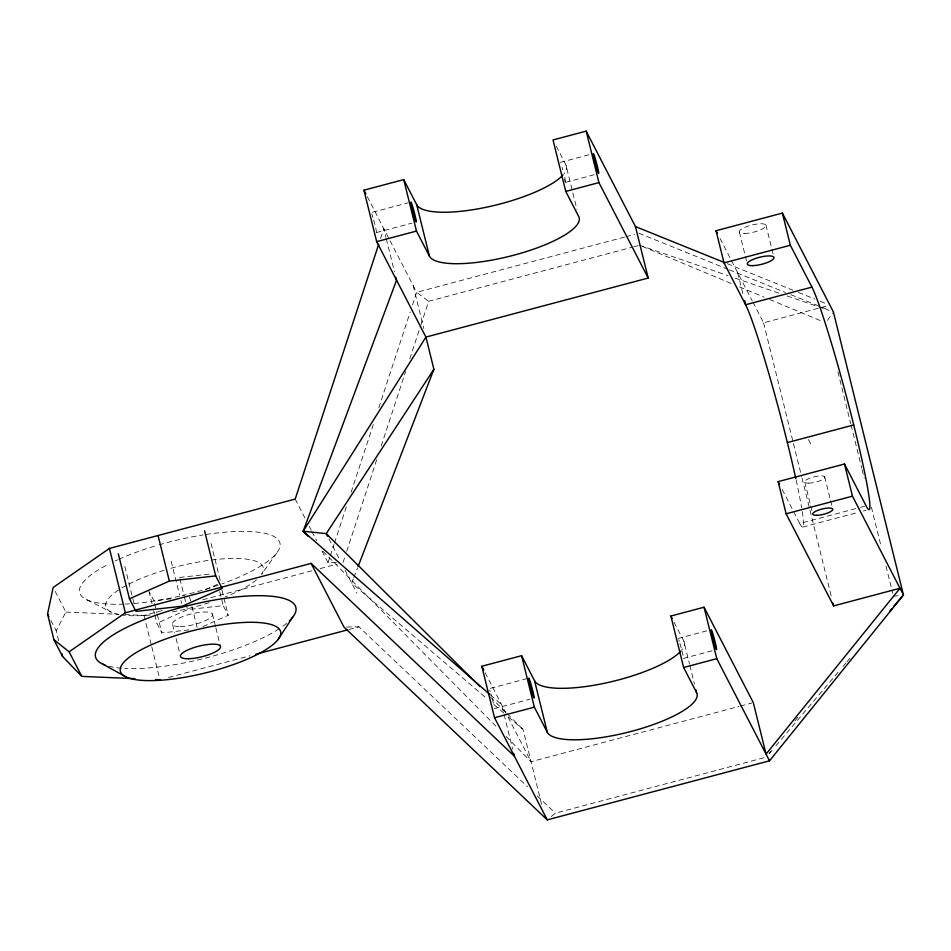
<?xml version="1.0" encoding="UTF-8"?>
<svg xmlns="http://www.w3.org/2000/svg" width="951" height="951" viewBox="0 0 951 951"><rect width="100%" height="100%" fill="white"/><g stroke="black" fill="none" stroke-linecap="round" stroke-linejoin="round"><path stroke-width="0.71" stroke-dasharray="4.75 3.57" d="M380.578 238.546L383.812 228.692L385.928 237.274M336.202 562.6L328.024 562.695L329.878 557.06M330.33 555.657L334.027 544.388M334.49 542.985L346.485 506.372M351.109 492.285L373.719 423.278M378.795 407.789L410.19 312.035M412.496 304.986L416.645 292.314L389.815 240.33M343.026 562.516L344.868 556.906M346.711 551.283L377.095 458.584M381.232 445.948L405.625 371.508M409.774 358.872L420.366 326.562M420.817 325.159L428.651 301.289L632.415 247.153M353.332 578.933L351.739 583.07L487.019 698.7M353.855 577.554L357.576 567.89M58.665 640.748L56.192 630.739L65.869 612.052L54.516 590.06M827.465 320.439L832.529 313.105M276.682 552.995L261.632 574.273A81.156 21.671 -13.9 0 0 169.266 568.757M769.086 753.62L770.928 751.29M794.881 720.989L799.482 715.152M769.193 753.715L772.069 750.315M775.909 745.786L839.198 670.93M843.038 666.401L845.914 663.002M846.877 661.86L850.705 657.331M551.307 816.517L555.372 813.164L764.889 757.507M205.559 589.656L217.565 584.318M188.952 629.907L161.848 632.926L156.856 623.262L187.537 609.615L223.2 605.632L228.192 615.297L202.848 626.578M372.542 212.263L408.086 202.825M560.198 162.407L589.228 154.692M376.406 232.591L411.949 223.14M565.488 182.354L594.518 174.639M624.569 237.072L416.645 292.314L428.651 301.289M625.996 236.692L634.602 234.41M633.853 246.773L638.157 245.62M752.93 302.204L763.57 322.805L820.035 307.815M821.438 307.435L827.085 305.937M124.831 614.584L143.993 615.404L163.893 610.114M202.789 599.772L312.974 570.505M320.13 568.603L337.296 564.038M168.505 677.457L250.125 655.762M348.934 629.514L358.955 626.852L527.46 786.691M782.209 489.48L799.755 523.49L859.05 507.739M860.453 507.358L864.697 506.241M802.644 527.127L857.695 512.506M863.342 511.008L866.159 510.259M490.407 688.346L528.792 678.146M678.063 638.49L707.092 630.775M494.27 708.661L529.814 699.223M683.353 658.437L713.761 650.353M506.075 736.443L531.05 761.703L738.975 706.462M740.401 706.082L751.872 703.039M893.453 596.241L900.597 595.326M179.573 577.447L212.382 573.786M171.002 598.845L153.884 600.759L149.521 592.295M346.687 627.006L358.955 626.852M65.869 612.052L118.934 614.322M639.595 245.239L728.062 275.659M735.075 278.084L780.01 293.526M787.036 295.951L829.153 310.43M727.206 263.665L792.932 290.233M798.412 292.456L814.852 299.089M820.333 301.312L827.18 304.082M638.906 233.268L727.919 269.252M729.286 269.811L785.443 292.504M790.911 294.715L829.26 310.216M642.329 246.38L732.686 284.064M739.533 286.917L764.176 297.188M769.644 299.47L823.031 321.735M87.017 599.855L111.576 612.313M493.783 704.477L503.923 713.155M508.44 717.006L523.086 729.536L542.379 807.447M490.514 695.026L501.676 704.774L512.648 749.091M537.125 795.856L555.372 813.164M490.454 697.059L506.241 712.774M507.299 713.821L523.086 729.536M322.924 551.235L496.707 726.968M720.085 238.57L752.265 300.92M808.433 439.528L810.739 443.986M556.264 146.228L565.976 165.058L576.948 209.386M674.116 622.311L683.84 641.14L689.511 664.024M367.252 196.595L389.149 239.046M485.105 672.678L531.05 761.703M328.915 538.837L340.327 560.947M345.023 570.053L356.922 593.115M295.19 499.073L305.247 518.557M309.265 526.343L311.274 530.242M311.94 531.538L316.635 540.62M321.997 551.009L328.024 562.695M50.878 620.432L56.192 630.739M837.89 371.793L850.705 423.599M851.062 425.038L861.749 468.201M862.105 469.639L864.245 478.27M871.366 507.049L881.339 547.324M885.975 566.035L892.739 593.365M765.935 225.078L773.211 254.452M824.731 476.867L830.271 499.251M830.627 500.654L832.006 506.241M804.831 482.157L810.371 504.541M810.716 505.932L812.106 511.531M763.57 322.805L793.098 442.072M793.455 443.511L801.634 476.558M801.99 477.996L831.519 597.264M739.403 232.139L746.666 261.501M737.643 272.58L743.527 296.355M689.855 665.45L694.456 684.031M413.186 285.621L423.813 328.511M386.284 238.701L394.427 271.582M211.051 543.425L220.454 581.43M221.963 590.131L228.192 615.297M219.74 591.653L223.2 605.632M212.43 613.989L215.544 626.578M215.889 627.981L220.394 646.157M189.546 596.776L190.592 600.973M191.971 606.572L197.166 627.553M179.917 578.85L184.078 595.623M184.423 597.026L185.802 602.625M186.146 604.016L187.537 609.615M171.168 561.173L179.537 594.946M180.928 600.58L181.629 603.386M172.618 624.569L174.699 632.962M176.078 638.549L179.549 652.541M154.573 603.552L156.998 613.347M157.343 614.75L161.848 632.926M148.891 591.094L152.005 603.683M153.741 610.673L154.431 613.466M154.775 614.869L156.856 623.262M143.993 615.404L151.423 645.42M151.78 646.846L159.923 679.739M124.807 566.344L134.555 605.751M683.84 641.14A77.376 20.66 -13.9 0 1 681.879 649.866M678.741 639.785A10.318 0.63 75.1 0 1 679.287 641.354M679.929 643.411A10.318 0.63 75.1 0 1 681.344 648.392M681.998 650.971A10.318 0.63 75.1 0 1 683.02 655.465M565.239 182.033A10.318 0.63 75.1 0 1 564.264 179.477M562.077 167.328A10.318 0.63 75.1 0 1 562.778 169.73M564.716 177.302A10.318 0.63 75.1 0 1 565.56 181.998M565.976 165.058A77.376 20.66 -13.9 0 1 564.014 173.783M802.216 511.579A116.914 7.156 75.1 0 1 799.755 523.49M796.165 480.16A116.914 7.156 75.1 0 1 801.634 507.965M371.793 213.939A10.318 0.63 75.1 0 1 372.994 217.565M373.695 219.966A10.318 0.63 75.1 0 1 376.477 232.222M489.646 690.022A10.318 0.63 75.1 0 1 490.205 691.591M490.847 693.648A10.318 0.63 75.1 0 1 491.548 696.049M492.261 698.628A10.318 0.63 75.1 0 1 493.938 705.69M205.891 534.486A103.16 27.543 -13.9 0 1 279.772 542.498A103.16 27.543 -13.9 0 1 222.07 583.819M218.064 585.234A103.16 27.543 -13.9 0 1 182.271 595.552M179.644 596.158A103.16 27.543 -13.9 0 1 133.806 603.505M129.479 603.826A103.16 27.543 -13.9 0 1 125.282 604.063M123.915 604.123A103.16 27.543 -13.9 0 1 108.913 563.979M114.964 561.031A103.16 27.543 -13.9 0 1 117.508 559.866M118.804 559.283A103.16 27.543 -13.9 0 1 157.771 545.22M159.055 544.852A103.16 27.543 -13.9 0 1 203.062 534.938M256.425 579.884A81.156 21.671 -13.9 0 1 225.209 596.907M209.137 602.661A81.156 21.671 -13.9 0 1 169.777 612.385M150.21 615.035A81.156 21.671 -13.9 0 1 121.859 615M118.863 614.501A81.156 21.671 -13.9 0 1 119.564 589.347M121.99 587.849A81.156 21.671 -13.9 0 1 127.612 584.722M128.813 584.104A81.156 21.671 -13.9 0 1 164.238 570.243M286.608 623.345A103.16 27.543 -13.9 0 1 280.283 628.04M279.083 628.825A103.16 27.543 -13.9 0 1 124.652 668.41M121.621 668.208A103.16 27.543 -13.9 0 1 108.723 666.187M744.502 233.471A13.754 3.673 -13.9 0 0 765.935 226.065A13.754 3.673 -13.9 0 0 747.569 226.29A13.754 3.673 -13.9 0 0 744.502 233.471M808.659 483.156A10.318 2.758 -13.9 0 0 824.731 477.616A10.318 2.758 -13.9 0 0 810.953 477.771A10.318 2.758 -13.9 0 0 808.659 483.156M180.286 626.566A20.637 5.504 -13.9 0 0 212.418 615.475A20.637 5.504 -13.9 0 0 184.874 615.796A20.637 5.504 -13.9 0 0 180.286 626.566"/><path stroke-width="1.43" d="M134.864 678.657L81.798 676.387L62.564 656.475L53.922 639.726L47.55 613.989L53.185 587.468L109.424 548.43L295.19 499.073L378.736 244.181M308.362 536.507L303.155 531.24L396.555 280.165L395.842 277.3M358.099 566.511L433.894 369.25L425.929 337.082L376.679 241.649L363.936 190.188L403.735 179.608L416.704 204.727L429.448 256.188A77.376 20.66 -13.9 0 0 513.802 255.201A77.376 20.66 -13.9 0 0 578.719 216.531L565.762 191.413L553.018 139.952L586.185 131.131L635.446 226.576L648.19 278.037L425.929 337.082L303.155 531.24L489.408 694.052M433.894 369.25L326.229 533.63L327.572 536.233M278.013 639.595L292.611 617.33M53.922 639.726L69.114 651.804L125.354 612.765L311.12 563.408L343.953 627.03L547.253 819.869L769.514 760.812L903.45 594.957L833.373 311.88L782.388 213.095L716.044 230.724L724.008 262.892L745.608 304.748A116.914 7.156 75.1 0 1 795.844 478.733M890.029 610.839L891.943 608.569M893.857 606.298L903.45 594.957L852.465 496.172L844.5 464.005L778.156 481.634L786.12 513.802L833.647 605.882L899.991 588.265L766.054 754.119L753.311 702.646L704.049 607.213L670.883 616.034L683.626 667.495L696.584 692.613A77.376 20.66 -13.9 0 1 631.666 731.283A77.376 20.66 -13.9 0 1 547.312 732.27L534.343 707.152L521.6 655.691L481.8 666.259L494.544 717.732L547.253 819.869M129.467 598.809L169.349 581.073L215.711 575.902L222.201 588.467L182.319 606.203L135.957 611.374L129.467 598.809L118.316 553.779M376.679 241.649L416.479 231.081L429.448 256.188M565.762 191.413L598.928 182.604L648.19 278.037M724.008 262.892L790.352 245.263L811.952 287.119A116.914 7.156 75.1 0 1 853.725 424.954A116.914 7.156 75.1 0 1 866.099 505.861L844.5 464.005M811.952 287.119L745.608 304.748L744.574 300.552M787.369 442.584L853.725 424.954M255.855 654.24L347.495 629.895M786.12 513.802L852.465 496.172M494.544 717.732L534.343 707.152M683.626 667.495L716.792 658.686L769.514 760.812M155.5 679.549L159.923 679.739M303.155 531.24L326.229 533.63L479.922 686.574M635.446 226.576L724.46 262.559M102.934 664.19L126.269 677.076M311.12 563.408L514.42 756.235L513.706 753.382M716.044 230.724L717.387 233.34M778.156 481.634L779.511 484.249M670.883 616.034L672.179 618.542M363.936 190.188L365.921 194.028M521.6 655.691L534.569 680.797L547.312 732.27M481.8 666.259L483.786 670.11M69.114 651.804L81.798 676.387M47.55 613.989L48.881 616.569M782.388 213.095L790.352 245.263M832.933 603.017L833.647 605.882M586.185 131.131L598.928 182.604M704.049 607.213L716.792 658.686M695.87 689.748L696.584 692.613M403.735 179.608L416.479 231.081M204.572 530.86L215.711 575.902M158.199 536.043L169.349 581.073M109.424 548.43L125.354 612.765M61.851 653.61L62.564 656.475M680.952 650.971A77.376 20.66 -13.9 0 1 602.53 683.662A77.376 20.66 -13.9 0 1 534.569 680.797M563.087 174.889A77.376 20.66 -13.9 0 1 484.665 207.58A77.376 20.66 -13.9 0 1 416.704 204.727M105.074 665.058A103.16 27.543 -13.9 0 1 191.912 604.717A103.16 27.543 -13.9 0 1 289.354 620.896M594.149 158.639A10.318 0.63 75.1 0 0 598.666 173.534A10.318 0.63 75.1 0 0 595.243 158.52A10.318 0.63 75.1 0 0 594.149 158.639M411.7 207.116A10.318 0.63 75.1 0 0 416.217 222.011A10.318 0.63 75.1 0 0 412.793 206.985A10.318 0.63 75.1 0 0 411.7 207.116M816.624 515.323A10.318 2.758 -13.9 0 0 832.696 509.784A10.318 2.758 -13.9 0 0 818.918 509.938A10.318 2.758 -13.9 0 0 816.624 515.323M529.564 683.198A10.318 0.63 75.1 0 0 534.07 698.093A10.318 0.63 75.1 0 0 530.658 683.068A10.318 0.63 75.1 0 0 529.564 683.198M712.014 634.721A10.318 0.63 75.1 0 0 716.519 649.616A10.318 0.63 75.1 0 0 713.107 634.602A10.318 0.63 75.1 0 0 712.014 634.721M752.467 265.638A13.754 3.673 -13.9 0 0 773.9 258.232A13.754 3.673 -13.9 0 0 755.534 258.458A13.754 3.673 -13.9 0 0 752.467 265.638M160.244 680.262A82.535 22.039 -13.9 0 0 280.771 633.104A82.535 22.039 -13.9 0 0 160.446 640.974A82.535 22.039 -13.9 0 0 160.244 680.262M188.25 658.734A20.637 5.504 -13.9 0 0 220.382 647.643A20.637 5.504 -13.9 0 0 192.827 647.964A20.637 5.504 -13.9 0 0 188.25 658.734"/></g></svg>
